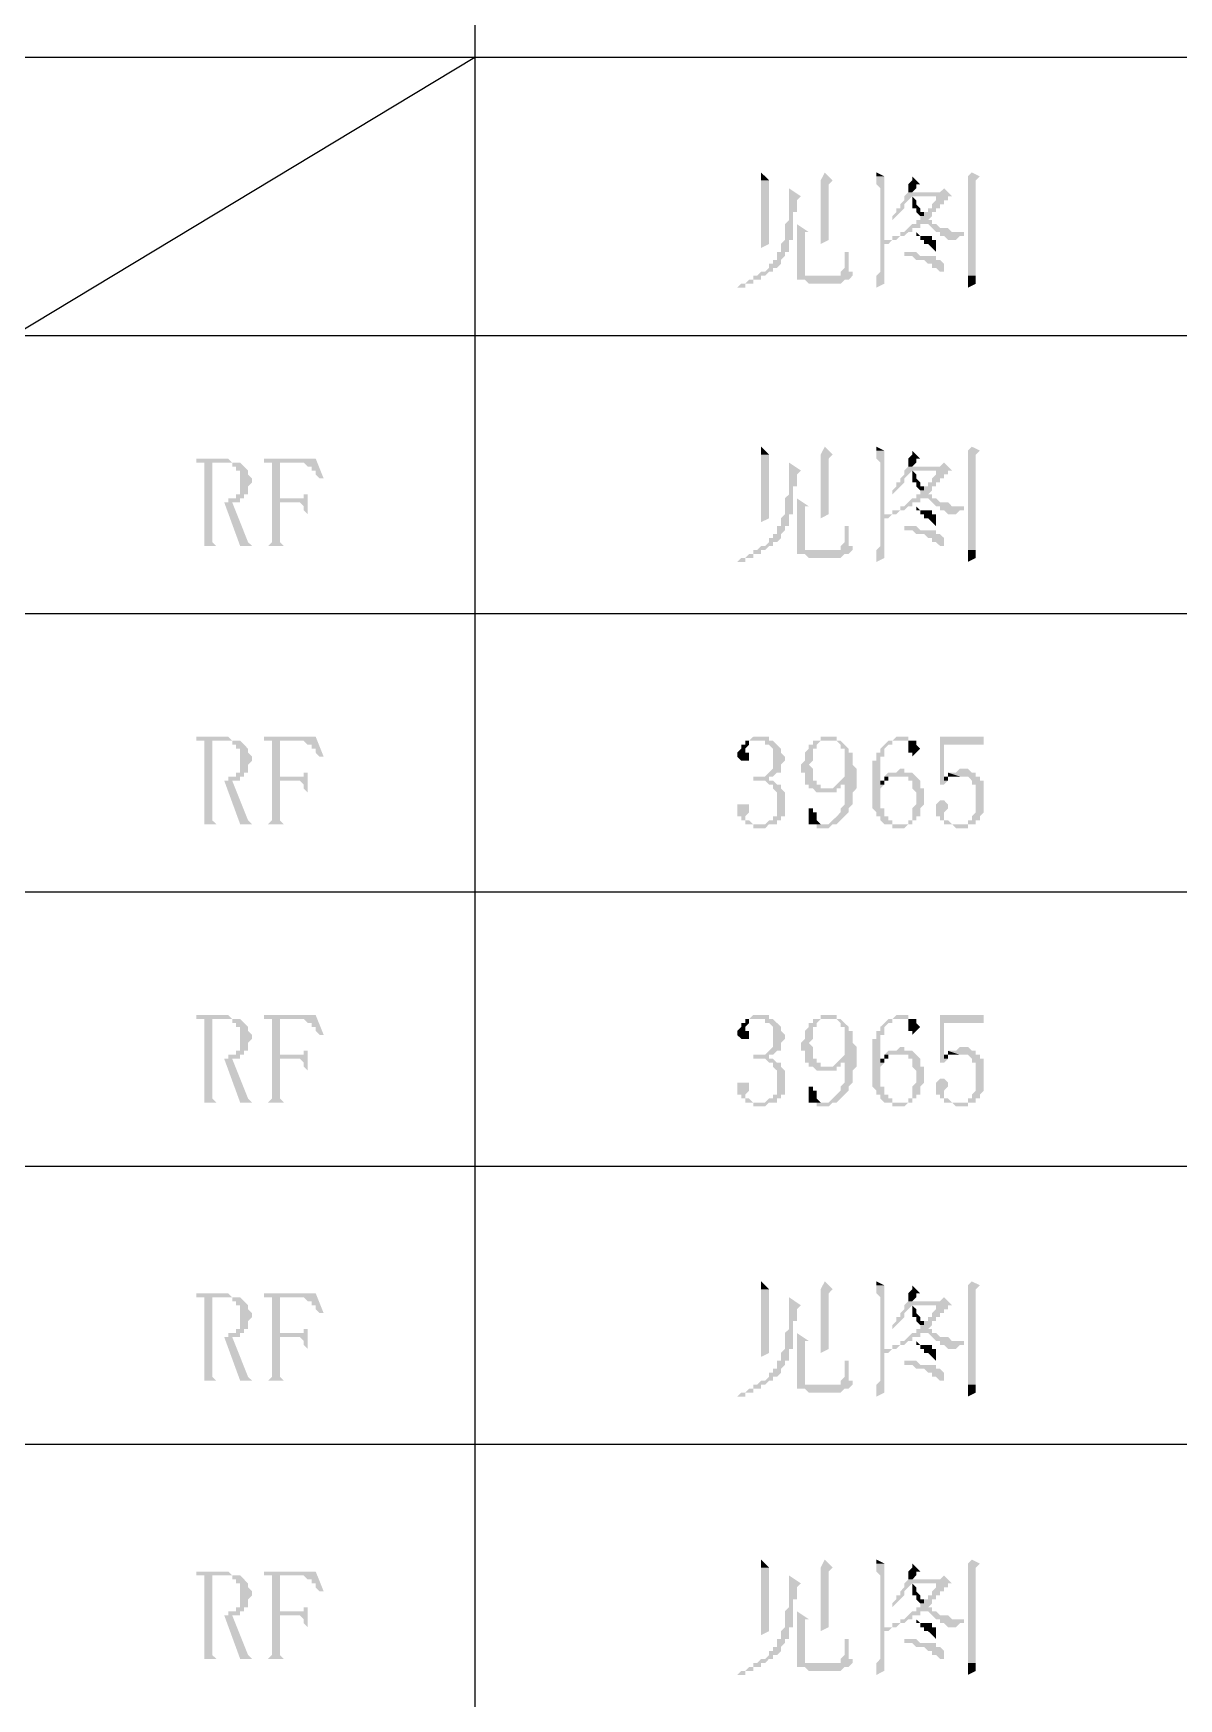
# Model space of a CAD drawing. Extents: x 51 to 246, y 3 to 417.
# Drawn here: x 209.08 to 221.28, y 271.23 to 288.97 of the extents above; entities that cross this region are included whole.
import ezdxf

# ---------------------------------------------------------------- set-up
doc = ezdxf.new("R2010")
doc.units = 0
doc.header["$MEASUREMENT"] = 0
doc.layers.add('_____1', color=160, linetype='Continuous')

msp = doc.modelspace()

# ---------------------------------------------------------------- hatches: boundary and pattern name
at = {"layer": '_____1'}
for points in [[(216.831, 287.485), (216.831, 287.401), (216.916, 287.401)], [(217.509, 287.485), (217.466, 287.401), (216.831, 287.401), (216.831, 286.681), (216.916, 286.723), (216.916, 287.401), (217.593, 287.401)], [(217.593, 287.401), (217.466, 287.401), (217.466, 286.723), (217.551, 286.766), (217.551, 287.358)], [(218.059, 287.485), (218.059, 287.443), (218.144, 287.443)], [(219.075, 287.485), (219.033, 287.443), (218.059, 287.443), (218.059, 287.358), (218.101, 287.316), (218.101, 286.427), (218.059, 286.385), (218.144, 286.385), (218.144, 286.723), (218.186, 286.723), (218.228, 286.766), (218.144, 286.766), (218.144, 287.443), (219.16, 287.443)], [(219.16, 287.443), (219.033, 287.443), (219.033, 286.385), (218.059, 286.385), (218.059, 286.258), (218.144, 286.3), (218.144, 286.385), (219.117, 286.385), (219.117, 287.401)], [(218.44, 287.443), (218.44, 287.401), (218.398, 287.358), (218.398, 287.274), (218.44, 287.274), (218.482, 287.316), (218.482, 287.358), (218.525, 287.358)], [(217.128, 287.316), (217.128, 286.977), (217.085, 286.935), (217.085, 286.766), (217.043, 286.723), (217.043, 286.639), (217.001, 286.639), (217.001, 286.554), (216.958, 286.554), (216.958, 286.512), (216.916, 286.512), (216.916, 286.469), (216.874, 286.427), (216.831, 286.427), (216.789, 286.385), (216.747, 286.385), (216.747, 286.342), (216.704, 286.342), (216.662, 286.3), (216.62, 286.3), (216.577, 286.258), (216.662, 286.258), (216.662, 286.3), (216.747, 286.3), (216.747, 286.342), (216.831, 286.342), (216.831, 286.385), (216.874, 286.385), (216.916, 286.427), (216.958, 286.427), (216.958, 286.469), (217.001, 286.469), (217.043, 286.512), (217.043, 286.554), (217.085, 286.596), (217.085, 286.639), (217.128, 286.639), (217.128, 286.766), (217.17, 286.766), (217.17, 287.062), (217.212, 287.062), (217.212, 287.189), (217.255, 287.231)], [(218.779, 287.316), (218.736, 287.274), (218.398, 287.274), (218.736, 287.231), (218.694, 287.231), (218.694, 287.189), (218.652, 287.147), (218.652, 287.104), (218.609, 287.104), (218.609, 287.062), (218.567, 287.062), (218.567, 287.02), (218.525, 287.02), (218.525, 286.977), (218.482, 286.977), (218.482, 286.935), (218.44, 286.935), (218.355, 286.85), (218.313, 286.85), (218.313, 286.808), (218.228, 286.808), (218.228, 286.766), (218.144, 286.766), (218.271, 286.766), (218.313, 286.808), (218.355, 286.808), (218.398, 286.85), (218.44, 286.85), (218.44, 286.893), (218.525, 286.893), (218.525, 286.935), (218.652, 286.935), (218.652, 286.977), (218.609, 286.977), (218.652, 287.02), (218.652, 287.062), (218.694, 287.062), (218.694, 287.104), (218.736, 287.104), (218.736, 287.147), (218.779, 287.147), (218.779, 287.189), (218.821, 287.189), (218.821, 287.231), (218.863, 287.231)], [(218.398, 287.274), (218.355, 287.231), (218.355, 287.189), (218.313, 287.147), (218.313, 287.104), (218.271, 287.104), (218.271, 287.062), (218.228, 287.02), (218.228, 286.977), (218.271, 287.02), (218.355, 287.104), (218.355, 287.147), (218.44, 287.231), (218.736, 287.231)], [(218.44, 287.231), (218.44, 287.104), (218.482, 287.104), (218.482, 287.062), (218.525, 287.02), (218.567, 287.02), (218.567, 287.062), (218.525, 287.062), (218.525, 287.104), (218.482, 287.147), (218.482, 287.189)], [(217.212, 286.935), (217.212, 286.385), (217.382, 286.385), (217.297, 286.385), (217.297, 286.85), (217.339, 286.85)], [(218.652, 286.935), (218.567, 286.935), (218.609, 286.935), (218.652, 286.893), (218.694, 286.85), (218.736, 286.85), (218.736, 286.808), (218.779, 286.808), (218.821, 286.766), (218.906, 286.766), (218.948, 286.808), (218.99, 286.808), (218.99, 286.85), (218.863, 286.85), (218.821, 286.893), (218.736, 286.893), (218.694, 286.935)], [(219.117, 286.385), (219.033, 286.385), (219.033, 286.258), (219.117, 286.3), (219.117, 286.342)], [(216.831, 284.564), (216.831, 284.48), (216.916, 284.48)], [(217.509, 284.564), (217.466, 284.48), (216.831, 284.48), (216.831, 283.76), (216.916, 283.802), (216.916, 284.48), (217.593, 284.48)], [(218.059, 284.564), (218.059, 284.522), (218.144, 284.522)], [(219.075, 284.564), (219.033, 284.522), (218.059, 284.522), (218.059, 284.437), (218.101, 284.395), (218.101, 283.506), (218.059, 283.464), (218.144, 283.464), (218.144, 283.802), (218.186, 283.802), (218.228, 283.845), (218.144, 283.845), (218.144, 284.522), (219.16, 284.522)], [(219.16, 284.522), (219.033, 284.522), (219.033, 283.464), (218.059, 283.464), (218.059, 283.337), (218.144, 283.379), (218.144, 283.464), (219.117, 283.464), (219.117, 284.48)], [(218.44, 284.522), (218.44, 284.48), (218.398, 284.437), (218.398, 284.353), (218.44, 284.353), (218.482, 284.395), (218.482, 284.437), (218.525, 284.437)], [(211.116, 284.437), (210.82, 284.437), (210.82, 284.395), (211.201, 284.395), (211.201, 284.353), (211.243, 284.353), (211.243, 284.31), (211.286, 284.31), (211.286, 284.056), (211.243, 284.056), (211.243, 284.014), (211.159, 284.014), (211.159, 283.972), (210.989, 283.972), (211.286, 283.972), (211.286, 284.014), (211.328, 284.014), (211.328, 284.056), (211.37, 284.056), (211.37, 284.141), (211.413, 284.183), (211.413, 284.226), (211.37, 284.268), (211.37, 284.31), (211.286, 284.395), (211.201, 284.395), (211.159, 284.437)], [(210.862, 284.395), (210.905, 284.395), (210.905, 283.506), (210.82, 283.506), (211.074, 283.506), (211.032, 283.506), (210.989, 283.548), (210.989, 283.972), (211.286, 283.972), (210.989, 283.972), (210.989, 284.395), (211.116, 284.395)], [(212.09, 284.437), (211.54, 284.437), (211.54, 284.395), (211.963, 284.395), (212.005, 284.353), (212.048, 284.353), (212.048, 284.31), (212.09, 284.31), (212.09, 284.268), (212.132, 284.226), (212.175, 284.226)], [(211.582, 284.395), (211.624, 284.395), (211.624, 283.548), (211.582, 283.506), (211.54, 283.506), (211.794, 283.506), (211.751, 283.506), (211.709, 283.548), (211.709, 283.972), (211.878, 283.972), (211.709, 284.014), (211.709, 284.395), (211.921, 284.395)], [(217.128, 284.395), (217.128, 284.056), (217.085, 284.014), (217.085, 283.845), (217.043, 283.802), (217.043, 283.718), (217.001, 283.718), (217.001, 283.633), (216.958, 283.633), (216.958, 283.591), (216.916, 283.591), (216.916, 283.548), (216.874, 283.506), (216.831, 283.506), (216.789, 283.464), (216.747, 283.464), (216.747, 283.421), (216.704, 283.421), (216.662, 283.379), (216.62, 283.379), (216.577, 283.337), (216.662, 283.337), (216.662, 283.379), (216.747, 283.379), (216.747, 283.421), (216.831, 283.421), (216.831, 283.464), (216.874, 283.464), (216.916, 283.506), (216.958, 283.506), (216.958, 283.548), (217.001, 283.548), (217.043, 283.591), (217.043, 283.633), (217.085, 283.675), (217.085, 283.718), (217.128, 283.718), (217.128, 283.845), (217.17, 283.845), (217.17, 284.141), (217.212, 284.141), (217.212, 284.268), (217.255, 284.31)], [(217.593, 284.48), (217.466, 284.48), (217.466, 283.802), (217.551, 283.845), (217.551, 284.437)], [(218.779, 284.395), (218.736, 284.353), (218.398, 284.353), (218.736, 284.31), (218.694, 284.31), (218.694, 284.268), (218.652, 284.226), (218.652, 284.183), (218.609, 284.183), (218.609, 284.141), (218.567, 284.141), (218.567, 284.099), (218.525, 284.099), (218.525, 284.056), (218.482, 284.056), (218.482, 284.014), (218.44, 284.014), (218.355, 283.929), (218.313, 283.929), (218.313, 283.887), (218.228, 283.887), (218.228, 283.845), (218.144, 283.845), (218.271, 283.845), (218.313, 283.887), (218.355, 283.887), (218.398, 283.929), (218.44, 283.929), (218.44, 283.972), (218.525, 283.972), (218.525, 284.014), (218.652, 284.014), (218.652, 284.056), (218.609, 284.056), (218.652, 284.099), (218.652, 284.141), (218.694, 284.141), (218.694, 284.183), (218.736, 284.183), (218.736, 284.226), (218.779, 284.226), (218.779, 284.268), (218.821, 284.268), (218.821, 284.31), (218.863, 284.31)], [(218.398, 284.353), (218.355, 284.31), (218.355, 284.268), (218.313, 284.226), (218.313, 284.183), (218.271, 284.183), (218.271, 284.141), (218.228, 284.099), (218.228, 284.056), (218.355, 284.183), (218.355, 284.226), (218.44, 284.31), (218.736, 284.31)], [(218.44, 284.31), (218.44, 284.183), (218.482, 284.183), (218.482, 284.141), (218.525, 284.099), (218.567, 284.099), (218.567, 284.141), (218.525, 284.141), (218.525, 284.183), (218.482, 284.226), (218.482, 284.268)], [(212.005, 284.141), (212.005, 284.056), (211.963, 284.056), (211.963, 284.014), (211.709, 284.014), (211.878, 283.972), (211.921, 283.972), (211.963, 283.929), (211.963, 283.887), (212.005, 283.845), (212.005, 283.802)], [(217.212, 284.014), (217.212, 283.464), (217.382, 283.464), (217.297, 283.464), (217.297, 283.929), (217.339, 283.929)], [(218.652, 284.014), (218.567, 284.014), (218.609, 284.014), (218.652, 283.972), (218.694, 283.929), (218.736, 283.929), (218.736, 283.887), (218.779, 283.887), (218.821, 283.845), (218.906, 283.845), (218.948, 283.887), (218.99, 283.887), (218.99, 283.929), (218.863, 283.929), (218.821, 283.972), (218.736, 283.972), (218.694, 284.014)], [(211.201, 283.972), (211.116, 283.972), (211.286, 283.506), (211.455, 283.506), (211.413, 283.506), (211.37, 283.548)], [(219.117, 283.464), (219.033, 283.464), (219.033, 283.337), (219.117, 283.379), (219.117, 283.421)], [(211.116, 281.474), (210.82, 281.474), (210.82, 281.432), (211.201, 281.432), (211.201, 281.389), (211.243, 281.389), (211.243, 281.347), (211.286, 281.347), (211.286, 281.093), (211.243, 281.093), (211.243, 281.051), (211.159, 281.051), (211.159, 281.008), (210.989, 281.008), (211.286, 281.008), (211.286, 281.051), (211.328, 281.051), (211.328, 281.093), (211.37, 281.093), (211.37, 281.178), (211.413, 281.22), (211.413, 281.262), (211.37, 281.305), (211.37, 281.347), (211.286, 281.432), (211.201, 281.432), (211.159, 281.474)], [(210.862, 281.432), (210.905, 281.432), (210.905, 280.543), (210.82, 280.543), (211.074, 280.543), (211.032, 280.543), (210.989, 280.585), (210.989, 281.008), (211.286, 281.008), (210.989, 281.008), (210.989, 281.432), (211.116, 281.432)], [(212.09, 281.474), (211.54, 281.474), (211.54, 281.432), (211.963, 281.432), (212.005, 281.389), (212.048, 281.389), (212.048, 281.347), (212.09, 281.347), (212.09, 281.305), (212.132, 281.262), (212.175, 281.262)], [(211.582, 281.432), (211.624, 281.432), (211.624, 280.585), (211.582, 280.543), (211.54, 280.543), (211.794, 280.543), (211.751, 280.543), (211.709, 280.585), (211.709, 281.008), (211.878, 281.008), (211.709, 281.051), (211.709, 281.432), (211.921, 281.432)], [(216.704, 281.432), (216.662, 281.432), (216.662, 281.389), (216.62, 281.389), (216.62, 281.347), (216.577, 281.305), (216.577, 281.262), (216.62, 281.22), (216.704, 281.22), (216.704, 281.305), (216.662, 281.305), (216.662, 281.347), (216.704, 281.389), (216.704, 281.432), (216.789, 281.432)], [(216.831, 281.474), (216.747, 281.474), (216.704, 281.432), (216.874, 281.432), (216.874, 281.389), (216.916, 281.389), (216.958, 281.347), (216.958, 281.135), (216.874, 281.051), (216.747, 281.051), (216.747, 281.008), (216.874, 281.008), (216.916, 280.966), (216.958, 280.966), (216.958, 280.924), (217.001, 280.881), (217.001, 280.627), (216.958, 280.627), (216.958, 280.585), (216.916, 280.585), (216.874, 280.543), (216.789, 280.543), (217.001, 280.543), (217.001, 280.585), (217.043, 280.585), (217.043, 280.627), (217.085, 280.627), (217.085, 280.881), (217.043, 280.924), (217.043, 280.966), (217.001, 280.966), (216.958, 281.008), (216.916, 281.008), (216.916, 281.051), (216.958, 281.051), (217.001, 281.093), (217.043, 281.093), (217.043, 281.178), (217.085, 281.22), (217.085, 281.262), (217.043, 281.305), (217.043, 281.347), (216.958, 281.432), (216.916, 281.432), (216.916, 281.474), (216.874, 281.474)], [(217.551, 281.474), (217.466, 281.474), (217.466, 281.432), (217.382, 281.432), (217.382, 281.389), (217.339, 281.389), (217.339, 281.347), (217.297, 281.305), (217.297, 281.22), (217.255, 281.178), (217.255, 281.093), (217.297, 281.093), (217.297, 280.966), (217.339, 280.966), (217.339, 280.924), (217.509, 280.924), (217.466, 280.924), (217.466, 280.966), (217.424, 280.966), (217.424, 281.008), (217.382, 281.008), (217.382, 281.135), (217.339, 281.178), (217.382, 281.22), (217.382, 281.347), (217.424, 281.347), (217.424, 281.389), (217.466, 281.432), (217.678, 281.432), (217.636, 281.432), (217.636, 281.474), (217.593, 281.474)], [(218.44, 281.432), (218.313, 281.432), (218.398, 281.432), (218.398, 281.305), (218.44, 281.305), (218.44, 281.262), (218.525, 281.347), (218.482, 281.389), (218.482, 281.432)], [(219.202, 281.474), (218.736, 281.474), (218.736, 280.966), (218.779, 280.966), (218.821, 281.008), (218.779, 281.008), (218.779, 281.389), (219.202, 281.389)], [(212.005, 281.178), (212.005, 281.093), (211.963, 281.093), (211.963, 281.051), (211.709, 281.051), (211.878, 281.008), (211.921, 281.008), (211.963, 280.966), (211.963, 280.924), (212.005, 280.881), (212.005, 280.839)], [(211.201, 281.008), (211.116, 281.008), (211.286, 280.543), (211.455, 280.543), (211.413, 280.543), (211.37, 280.585)], [(217.678, 281.008), (217.593, 280.924), (217.382, 280.924), (217.424, 280.881), (217.636, 280.881), (217.636, 280.924), (217.678, 280.924), (217.678, 280.966), (217.72, 280.966), (217.72, 281.008)], [(218.144, 281.051), (218.144, 281.008), (218.101, 281.008), (218.101, 280.966), (218.144, 280.966), (218.144, 281.008), (218.186, 281.008), (218.186, 281.051), (218.313, 281.051)], [(218.313, 281.135), (218.271, 281.093), (218.186, 281.093), (218.144, 281.051), (218.398, 281.051), (218.398, 281.008), (218.44, 281.008), (218.44, 280.924), (218.482, 280.881), (218.482, 280.754), (218.44, 280.712), (218.44, 280.585), (218.398, 280.585), (218.398, 280.543), (218.144, 280.543), (218.228, 280.543), (218.228, 280.5), (218.355, 280.5), (218.398, 280.543), (218.44, 280.543), (218.44, 280.585), (218.482, 280.585), (218.482, 280.627), (218.525, 280.627), (218.525, 280.712), (218.567, 280.754), (218.567, 280.924), (218.525, 280.924), (218.525, 281.008), (218.482, 281.051), (218.44, 281.093), (218.355, 281.093), (218.355, 281.135)], [(218.821, 281.093), (218.821, 281.051), (218.779, 281.051), (218.779, 281.008), (218.821, 281.008), (218.821, 281.051), (218.948, 281.051)], [(218.99, 281.135), (218.948, 281.135), (218.906, 281.093), (218.821, 281.093), (218.948, 281.051), (219.033, 281.051), (219.075, 281.008), (219.075, 280.966), (219.117, 280.966), (219.117, 280.67), (219.075, 280.627), (219.075, 280.585), (219.033, 280.585), (219.033, 280.543), (218.821, 280.543), (218.863, 280.543), (218.906, 280.5), (219.033, 280.5), (219.033, 280.543), (219.117, 280.543), (219.117, 280.585), (219.16, 280.585), (219.16, 280.627), (219.202, 280.67), (219.202, 281.008), (219.16, 281.008), (219.16, 281.051), (219.117, 281.051), (219.117, 281.093), (219.075, 281.093), (219.033, 281.135)], [(218.736, 280.797), (218.694, 280.754), (218.694, 280.627), (218.736, 280.627), (218.736, 280.585), (218.779, 280.585), (218.779, 280.543), (218.948, 280.543), (218.863, 280.543), (218.821, 280.585), (218.779, 280.585), (218.779, 280.67), (218.821, 280.712), (218.821, 280.754), (218.779, 280.797)], [(216.62, 280.754), (216.577, 280.754), (216.577, 280.627), (216.62, 280.627), (216.62, 280.585), (216.662, 280.585), (216.662, 280.543), (216.747, 280.543), (216.747, 280.5), (216.874, 280.5), (216.916, 280.543), (216.958, 280.543), (216.747, 280.543), (216.704, 280.585), (216.662, 280.585), (216.662, 280.627), (216.704, 280.67), (216.704, 280.754), (216.662, 280.754)], [(217.382, 280.712), (217.339, 280.712), (217.339, 280.543), (217.509, 280.543), (217.466, 280.543), (217.424, 280.585), (217.424, 280.67), (217.382, 280.67)], [(211.116, 278.511), (210.82, 278.511), (210.82, 278.468), (211.201, 278.468), (211.201, 278.426), (211.243, 278.426), (211.243, 278.384), (211.286, 278.384), (211.286, 278.13), (211.243, 278.13), (211.243, 278.087), (211.159, 278.087), (211.159, 278.045), (210.989, 278.045), (211.286, 278.045), (211.286, 278.087), (211.328, 278.087), (211.328, 278.13), (211.37, 278.13), (211.37, 278.214), (211.413, 278.257), (211.413, 278.299), (211.37, 278.341), (211.37, 278.384), (211.286, 278.468), (211.201, 278.468), (211.159, 278.511)], [(212.09, 278.511), (211.54, 278.511), (211.54, 278.468), (211.963, 278.468), (212.005, 278.426), (212.048, 278.426), (212.048, 278.384), (212.09, 278.384), (212.09, 278.341), (212.132, 278.299), (212.175, 278.299)], [(216.831, 278.511), (216.747, 278.511), (216.704, 278.468), (216.874, 278.468), (216.874, 278.426), (216.916, 278.426), (216.958, 278.384), (216.958, 278.172), (216.916, 278.13), (216.874, 278.087), (216.747, 278.087), (216.747, 278.045), (216.874, 278.045), (216.916, 278.003), (216.958, 278.003), (216.958, 277.96), (217.001, 277.918), (217.001, 277.664), (216.958, 277.664), (216.958, 277.622), (216.916, 277.622), (216.874, 277.579), (216.789, 277.579), (217.001, 277.579), (217.001, 277.622), (217.043, 277.622), (217.043, 277.664), (217.085, 277.664), (217.085, 277.918), (217.043, 277.96), (217.043, 278.003), (217.001, 278.003), (216.958, 278.045), (216.916, 278.045), (216.916, 278.087), (216.958, 278.087), (217.001, 278.13), (217.043, 278.13), (217.043, 278.214), (217.085, 278.257), (217.085, 278.299), (217.043, 278.341), (217.043, 278.384), (216.958, 278.468), (216.916, 278.468), (216.916, 278.511), (216.874, 278.511)], [(217.551, 278.511), (217.466, 278.511), (217.466, 278.468), (217.382, 278.468), (217.382, 278.426), (217.339, 278.426), (217.339, 278.384), (217.297, 278.341), (217.297, 278.257), (217.255, 278.214), (217.255, 278.13), (217.297, 278.13), (217.297, 278.003), (217.339, 278.003), (217.339, 277.96), (217.509, 277.96), (217.466, 277.96), (217.466, 278.003), (217.424, 278.003), (217.424, 278.045), (217.382, 278.045), (217.382, 278.172), (217.339, 278.214), (217.382, 278.257), (217.382, 278.384), (217.424, 278.384), (217.424, 278.426), (217.466, 278.468), (217.678, 278.468), (217.636, 278.468), (217.636, 278.511), (217.593, 278.511)], [(219.202, 278.511), (218.736, 278.511), (218.736, 278.003), (218.779, 278.003), (218.821, 278.045), (218.779, 278.045), (218.779, 278.426), (219.202, 278.426)], [(210.862, 278.468), (210.905, 278.468), (210.905, 277.579), (210.82, 277.579), (211.074, 277.579), (211.032, 277.579), (210.989, 277.622), (210.989, 278.045), (211.286, 278.045), (210.989, 278.045), (210.989, 278.468), (211.116, 278.468)], [(211.582, 278.468), (211.624, 278.468), (211.624, 277.622), (211.582, 277.579), (211.54, 277.579), (211.794, 277.579), (211.751, 277.579), (211.709, 277.622), (211.709, 278.045), (211.878, 278.045), (211.709, 278.087), (211.709, 278.468), (211.921, 278.468)], [(216.704, 278.468), (216.662, 278.468), (216.662, 278.426), (216.62, 278.426), (216.62, 278.384), (216.577, 278.341), (216.577, 278.299), (216.62, 278.257), (216.704, 278.257), (216.704, 278.341), (216.662, 278.341), (216.662, 278.384), (216.704, 278.426), (216.704, 278.468), (216.789, 278.468)], [(218.44, 278.468), (218.313, 278.468), (218.398, 278.468), (218.398, 278.341), (218.44, 278.341), (218.44, 278.299), (218.525, 278.384), (218.482, 278.426), (218.482, 278.468)], [(212.005, 278.214), (212.005, 278.13), (211.963, 278.13), (211.963, 278.087), (211.709, 278.087), (211.878, 278.045), (211.921, 278.045), (211.963, 278.003), (211.963, 277.96), (212.005, 277.918), (212.005, 277.876)], [(218.313, 278.172), (218.271, 278.13), (218.186, 278.13), (218.144, 278.087), (218.398, 278.087), (218.398, 278.045), (218.44, 278.045), (218.44, 277.96), (218.482, 277.918), (218.482, 277.791), (218.44, 277.749), (218.44, 277.622), (218.398, 277.622), (218.398, 277.579), (218.144, 277.579), (218.228, 277.579), (218.228, 277.537), (218.355, 277.537), (218.398, 277.579), (218.44, 277.579), (218.44, 277.622), (218.482, 277.622), (218.482, 277.664), (218.525, 277.664), (218.525, 277.749), (218.567, 277.791), (218.567, 277.96), (218.525, 277.96), (218.525, 278.045), (218.44, 278.13), (218.355, 278.13), (218.355, 278.172)], [(218.821, 278.13), (218.821, 278.087), (218.779, 278.087), (218.779, 278.045), (218.821, 278.045), (218.821, 278.087), (218.948, 278.087)], [(218.99, 278.172), (218.948, 278.172), (218.906, 278.13), (218.821, 278.13), (218.948, 278.087), (219.033, 278.087), (219.075, 278.045), (219.075, 278.003), (219.117, 278.003), (219.117, 277.706), (219.075, 277.664), (219.075, 277.622), (219.033, 277.622), (219.033, 277.579), (218.821, 277.579), (218.863, 277.579), (218.906, 277.537), (219.033, 277.537), (219.033, 277.579), (219.117, 277.579), (219.117, 277.622), (219.16, 277.622), (219.16, 277.664), (219.202, 277.706), (219.202, 278.045), (219.16, 278.045), (219.16, 278.087), (219.117, 278.087), (219.117, 278.13), (219.075, 278.13), (219.033, 278.172)], [(211.201, 278.045), (211.116, 278.045), (211.286, 277.579), (211.455, 277.579), (211.413, 277.579), (211.37, 277.622)], [(217.678, 278.045), (217.593, 277.96), (217.382, 277.96), (217.424, 277.918), (217.636, 277.918), (217.636, 277.96), (217.678, 277.96), (217.678, 278.003), (217.72, 278.003), (217.72, 278.045)], [(218.144, 278.087), (218.144, 278.045), (218.101, 278.045), (218.101, 278.003), (218.144, 278.003), (218.144, 278.045), (218.186, 278.045), (218.186, 278.087), (218.313, 278.087)], [(216.62, 277.791), (216.577, 277.791), (216.577, 277.664), (216.62, 277.664), (216.62, 277.622), (216.662, 277.622), (216.662, 277.579), (216.747, 277.579), (216.747, 277.537), (216.874, 277.537), (216.916, 277.579), (216.958, 277.579), (216.747, 277.579), (216.704, 277.622), (216.662, 277.622), (216.662, 277.664), (216.704, 277.706), (216.704, 277.791), (216.662, 277.791)], [(218.736, 277.833), (218.694, 277.791), (218.694, 277.664), (218.736, 277.664), (218.736, 277.622), (218.779, 277.622), (218.779, 277.579), (218.948, 277.579), (218.863, 277.579), (218.821, 277.622), (218.779, 277.622), (218.779, 277.706), (218.821, 277.749), (218.821, 277.791), (218.779, 277.833)], [(217.382, 277.749), (217.339, 277.749), (217.339, 277.579), (217.509, 277.579), (217.466, 277.579), (217.424, 277.622), (217.424, 277.706), (217.382, 277.706)], [(216.831, 275.674), (216.831, 275.59), (216.916, 275.59)], [(217.509, 275.674), (217.466, 275.59), (216.831, 275.59), (216.831, 274.87), (216.916, 274.912), (216.916, 275.59), (217.593, 275.59)], [(218.059, 275.674), (218.059, 275.632), (218.144, 275.632)], [(219.075, 275.674), (219.033, 275.632), (218.059, 275.632), (218.059, 275.547), (218.101, 275.505), (218.101, 274.616), (218.059, 274.574), (218.144, 274.574), (218.144, 274.912), (218.186, 274.912), (218.228, 274.955), (218.144, 274.955), (218.144, 275.632), (219.16, 275.632)], [(211.116, 275.547), (210.82, 275.547), (210.82, 275.505), (211.201, 275.505), (211.201, 275.463), (211.243, 275.463), (211.243, 275.42), (211.286, 275.42), (211.286, 275.166), (211.243, 275.166), (211.243, 275.124), (211.159, 275.124), (211.159, 275.082), (210.989, 275.082), (211.286, 275.082), (211.286, 275.124), (211.328, 275.124), (211.328, 275.166), (211.37, 275.166), (211.37, 275.251), (211.413, 275.293), (211.413, 275.336), (211.37, 275.378), (211.37, 275.42), (211.286, 275.505), (211.201, 275.505), (211.159, 275.547)], [(210.862, 275.505), (210.905, 275.505), (210.905, 274.616), (210.82, 274.616), (211.074, 274.616), (211.032, 274.616), (210.989, 274.658), (210.989, 275.082), (211.286, 275.082), (210.989, 275.082), (210.989, 275.505), (211.116, 275.505)], [(212.09, 275.547), (211.54, 275.547), (211.54, 275.505), (211.963, 275.505), (212.005, 275.463), (212.048, 275.463), (212.048, 275.42), (212.09, 275.42), (212.09, 275.378), (212.132, 275.336), (212.175, 275.336)], [(211.582, 275.505), (211.624, 275.505), (211.624, 274.658), (211.582, 274.616), (211.54, 274.616), (211.794, 274.616), (211.751, 274.616), (211.709, 274.658), (211.709, 275.082), (211.878, 275.082), (211.709, 275.124), (211.709, 275.505), (211.921, 275.505)], [(217.128, 275.505), (217.128, 275.166), (217.085, 275.124), (217.085, 274.955), (217.043, 274.912), (217.043, 274.828), (217.001, 274.828), (217.001, 274.743), (216.958, 274.743), (216.958, 274.701), (216.916, 274.701), (216.916, 274.658), (216.874, 274.616), (216.831, 274.616), (216.789, 274.574), (216.747, 274.574), (216.747, 274.531), (216.704, 274.531), (216.662, 274.489), (216.62, 274.489), (216.577, 274.447), (216.662, 274.447), (216.662, 274.489), (216.747, 274.489), (216.747, 274.531), (216.831, 274.531), (216.831, 274.574), (216.874, 274.574), (216.916, 274.616), (216.958, 274.616), (216.958, 274.658), (217.001, 274.658), (217.043, 274.701), (217.043, 274.743), (217.085, 274.785), (217.085, 274.828), (217.128, 274.828), (217.128, 274.955), (217.17, 274.955), (217.17, 275.251), (217.212, 275.251), (217.212, 275.378), (217.255, 275.42)], [(217.593, 275.59), (217.466, 275.59), (217.466, 274.912), (217.551, 274.955), (217.551, 275.547)], [(219.16, 275.632), (219.033, 275.632), (219.033, 274.574), (218.059, 274.574), (218.059, 274.447), (218.144, 274.489), (218.144, 274.574), (219.117, 274.574), (219.117, 275.59)], [(218.779, 275.505), (218.736, 275.463), (218.398, 275.463), (218.736, 275.42), (218.694, 275.42), (218.694, 275.378), (218.652, 275.336), (218.652, 275.293), (218.609, 275.293), (218.609, 275.251), (218.567, 275.251), (218.567, 275.209), (218.525, 275.209), (218.525, 275.166), (218.482, 275.166), (218.482, 275.124), (218.44, 275.124), (218.355, 275.039), (218.313, 275.039), (218.313, 274.997), (218.228, 274.997), (218.228, 274.955), (218.144, 274.955), (218.271, 274.955), (218.313, 274.997), (218.355, 274.997), (218.398, 275.039), (218.44, 275.039), (218.44, 275.082), (218.525, 275.082), (218.525, 275.124), (218.652, 275.124), (218.652, 275.166), (218.609, 275.166), (218.652, 275.209), (218.652, 275.251), (218.694, 275.251), (218.694, 275.293), (218.736, 275.293), (218.736, 275.336), (218.779, 275.336), (218.779, 275.378), (218.821, 275.378), (218.821, 275.42), (218.863, 275.42)], [(218.44, 275.632), (218.44, 275.59), (218.398, 275.547), (218.398, 275.463), (218.44, 275.463), (218.482, 275.505), (218.482, 275.547), (218.525, 275.547)], [(218.398, 275.463), (218.355, 275.42), (218.355, 275.378), (218.313, 275.336), (218.313, 275.293), (218.271, 275.293), (218.271, 275.251), (218.228, 275.209), (218.228, 275.166), (218.355, 275.293), (218.355, 275.336), (218.398, 275.378), (218.44, 275.42), (218.736, 275.42)], [(218.44, 275.42), (218.44, 275.293), (218.482, 275.293), (218.482, 275.251), (218.525, 275.209), (218.567, 275.209), (218.567, 275.251), (218.525, 275.251), (218.525, 275.293), (218.482, 275.336), (218.482, 275.378)], [(212.005, 275.251), (212.005, 275.166), (211.963, 275.166), (211.963, 275.124), (211.709, 275.124), (211.878, 275.082), (211.921, 275.082), (211.963, 275.039), (211.963, 274.997), (212.005, 274.955), (212.005, 274.912)], [(217.212, 275.124), (217.212, 274.574), (217.382, 274.574), (217.297, 274.574), (217.297, 275.039), (217.339, 275.039)], [(218.652, 275.124), (218.567, 275.124), (218.609, 275.124), (218.652, 275.082), (218.694, 275.039), (218.736, 275.039), (218.736, 274.997), (218.779, 274.997), (218.821, 274.955), (218.906, 274.955), (218.948, 274.997), (218.99, 274.997), (218.99, 275.039), (218.863, 275.039), (218.821, 275.082), (218.736, 275.082), (218.694, 275.124)], [(211.201, 275.082), (211.116, 275.082), (211.286, 274.616), (211.455, 274.616), (211.413, 274.616), (211.37, 274.658)], [(219.117, 274.574), (219.033, 274.574), (219.033, 274.447), (219.117, 274.489), (219.117, 274.531)], [(216.831, 272.711), (216.831, 272.626), (216.916, 272.626)], [(217.509, 272.711), (217.466, 272.626), (216.831, 272.626), (216.831, 271.907), (216.916, 271.949), (216.916, 272.626), (217.593, 272.626)], [(218.059, 272.711), (218.059, 272.669), (218.144, 272.669)], [(219.075, 272.711), (219.033, 272.669), (218.059, 272.669), (218.059, 272.584), (218.101, 272.542), (218.101, 271.653), (218.059, 271.61), (218.144, 271.61), (218.144, 271.949), (218.186, 271.949), (218.228, 271.991), (218.144, 271.991), (218.144, 272.669), (219.16, 272.669)], [(219.16, 272.669), (219.033, 272.669), (219.033, 271.61), (218.059, 271.61), (218.059, 271.483), (218.144, 271.526), (218.144, 271.61), (219.117, 271.61), (219.117, 272.626)], [(218.44, 272.669), (218.44, 272.626), (218.398, 272.584), (218.398, 272.499), (218.44, 272.499), (218.482, 272.542), (218.482, 272.584), (218.525, 272.584)], [(211.116, 272.584), (210.82, 272.584), (210.82, 272.542), (211.201, 272.542), (211.201, 272.499), (211.243, 272.499), (211.243, 272.457), (211.286, 272.457), (211.286, 272.203), (211.243, 272.203), (211.243, 272.161), (211.159, 272.161), (211.159, 272.118), (210.989, 272.118), (211.286, 272.118), (211.286, 272.161), (211.328, 272.161), (211.328, 272.203), (211.37, 272.203), (211.37, 272.288), (211.413, 272.33), (211.413, 272.372), (211.37, 272.415), (211.37, 272.457), (211.286, 272.542), (211.201, 272.542), (211.159, 272.584)], [(210.862, 272.542), (210.905, 272.542), (210.905, 271.653), (210.82, 271.653), (211.074, 271.653), (211.032, 271.653), (210.989, 271.695), (210.989, 272.118), (211.286, 272.118), (210.989, 272.118), (210.989, 272.542), (211.116, 272.542)], [(212.09, 272.584), (211.54, 272.584), (211.54, 272.542), (211.963, 272.542), (212.005, 272.499), (212.048, 272.499), (212.048, 272.457), (212.09, 272.457), (212.09, 272.415), (212.132, 272.372), (212.175, 272.372)], [(211.582, 272.542), (211.624, 272.542), (211.624, 271.695), (211.582, 271.653), (211.54, 271.653), (211.794, 271.653), (211.751, 271.653), (211.709, 271.695), (211.709, 272.118), (211.878, 272.118), (211.709, 272.161), (211.709, 272.542), (211.921, 272.542)], [(217.128, 272.542), (217.128, 272.203), (217.085, 272.161), (217.085, 271.991), (217.043, 271.949), (217.043, 271.864), (217.001, 271.864), (217.001, 271.78), (216.958, 271.78), (216.958, 271.737), (216.916, 271.737), (216.916, 271.695), (216.874, 271.653), (216.831, 271.653), (216.789, 271.61), (216.747, 271.61), (216.747, 271.568), (216.704, 271.568), (216.662, 271.526), (216.62, 271.526), (216.577, 271.483), (216.662, 271.483), (216.662, 271.526), (216.747, 271.526), (216.747, 271.568), (216.831, 271.568), (216.831, 271.61), (216.874, 271.61), (216.916, 271.653), (216.958, 271.653), (216.958, 271.695), (217.001, 271.695), (217.043, 271.737), (217.043, 271.78), (217.085, 271.822), (217.085, 271.864), (217.128, 271.864), (217.128, 271.991), (217.17, 271.991), (217.17, 272.288), (217.212, 272.288), (217.212, 272.415), (217.255, 272.457)], [(217.593, 272.626), (217.466, 272.626), (217.466, 271.949), (217.551, 271.991), (217.551, 272.584)], [(218.779, 272.542), (218.736, 272.499), (218.398, 272.499), (218.736, 272.457), (218.694, 272.457), (218.694, 272.415), (218.652, 272.372), (218.652, 272.33), (218.609, 272.33), (218.609, 272.288), (218.567, 272.288), (218.567, 272.245), (218.525, 272.245), (218.525, 272.203), (218.482, 272.203), (218.482, 272.161), (218.44, 272.161), (218.355, 272.076), (218.313, 272.076), (218.313, 272.034), (218.228, 272.034), (218.228, 271.991), (218.144, 271.991), (218.271, 271.991), (218.313, 272.034), (218.355, 272.034), (218.398, 272.076), (218.44, 272.076), (218.44, 272.118), (218.525, 272.118), (218.525, 272.161), (218.652, 272.161), (218.652, 272.203), (218.609, 272.203), (218.652, 272.245), (218.652, 272.288), (218.694, 272.288), (218.694, 272.33), (218.736, 272.33), (218.736, 272.372), (218.779, 272.372), (218.779, 272.415), (218.821, 272.415), (218.821, 272.457), (218.863, 272.457)], [(218.398, 272.499), (218.355, 272.457), (218.355, 272.415), (218.313, 272.372), (218.313, 272.33), (218.271, 272.33), (218.271, 272.288), (218.228, 272.245), (218.228, 272.203), (218.355, 272.33), (218.355, 272.372), (218.44, 272.457), (218.736, 272.457)], [(218.44, 272.457), (218.44, 272.33), (218.482, 272.33), (218.482, 272.288), (218.525, 272.245), (218.567, 272.245), (218.567, 272.288), (218.525, 272.288), (218.525, 272.33), (218.482, 272.372), (218.482, 272.415)], [(212.005, 272.288), (212.005, 272.203), (211.963, 272.203), (211.963, 272.161), (211.709, 272.161), (211.878, 272.118), (211.921, 272.118), (211.963, 272.076), (211.963, 272.034), (212.005, 271.991), (212.005, 271.949)], [(211.201, 272.118), (211.116, 272.118), (211.286, 271.653), (211.455, 271.653), (211.413, 271.653), (211.37, 271.695)], [(217.212, 272.161), (217.212, 271.61), (217.382, 271.61), (217.297, 271.61), (217.297, 272.076), (217.339, 272.076)], [(218.652, 272.161), (218.567, 272.161), (218.609, 272.161), (218.652, 272.118), (218.694, 272.076), (218.736, 272.076), (218.736, 272.034), (218.779, 272.034), (218.821, 271.991), (218.906, 271.991), (218.948, 272.034), (218.99, 272.034), (218.99, 272.076), (218.863, 272.076), (218.821, 272.118), (218.736, 272.118), (218.694, 272.161)], [(219.117, 271.61), (219.033, 271.61), (219.033, 271.483), (219.117, 271.526), (219.117, 271.568)]]:
    msp.add_hatch(color=7, dxfattribs=at).paths.add_polyline_path(points, is_closed=False)
for points in [[(218.482, 286.85), (218.482, 286.808), (218.525, 286.808), (218.525, 286.766), (218.567, 286.766), (218.567, 286.723), (218.609, 286.723), (218.652, 286.681), (218.694, 286.639), (218.694, 286.766), (218.652, 286.766), (218.652, 286.808), (218.525, 286.808)], [(217.763, 286.639), (217.72, 286.639), (217.72, 286.469), (217.678, 286.427), (217.678, 286.385), (217.212, 286.385), (217.212, 286.342), (217.297, 286.342), (217.339, 286.3), (217.678, 286.3), (217.72, 286.342), (217.763, 286.342), (217.805, 286.385), (217.805, 286.427), (217.763, 286.427)], [(218.355, 286.639), (218.355, 286.596), (218.44, 286.596), (218.482, 286.554), (218.567, 286.554), (218.609, 286.512), (218.652, 286.512), (218.652, 286.469), (218.694, 286.469), (218.736, 286.427), (218.779, 286.427), (218.779, 286.512), (218.736, 286.554), (218.694, 286.554), (218.694, 286.596), (218.525, 286.596), (218.482, 286.639)], [(218.482, 283.929), (218.482, 283.887), (218.525, 283.887), (218.525, 283.845), (218.567, 283.845), (218.567, 283.802), (218.609, 283.802), (218.652, 283.76), (218.694, 283.718), (218.694, 283.845), (218.652, 283.845), (218.652, 283.887), (218.525, 283.887)], [(217.763, 283.718), (217.72, 283.718), (217.72, 283.548), (217.678, 283.506), (217.678, 283.464), (217.212, 283.464), (217.212, 283.421), (217.297, 283.421), (217.339, 283.379), (217.678, 283.379), (217.72, 283.421), (217.763, 283.421), (217.805, 283.464), (217.805, 283.506), (217.763, 283.506)], [(218.355, 283.718), (218.355, 283.675), (218.44, 283.675), (218.482, 283.633), (218.567, 283.633), (218.609, 283.591), (218.652, 283.591), (218.652, 283.548), (218.694, 283.548), (218.736, 283.506), (218.779, 283.506), (218.779, 283.591), (218.736, 283.633), (218.694, 283.633), (218.694, 283.675), (218.525, 283.675), (218.482, 283.718)], [(217.678, 281.432), (217.551, 281.432), (217.636, 281.432), (217.678, 281.389), (217.678, 281.347), (217.72, 281.347), (217.72, 281.051), (217.678, 281.008), (217.72, 281.008), (217.72, 280.754), (217.678, 280.712), (217.678, 280.67), (217.636, 280.627), (217.593, 280.585), (217.551, 280.543), (217.382, 280.543), (217.424, 280.543), (217.424, 280.5), (217.551, 280.5), (217.593, 280.543), (217.636, 280.543), (217.72, 280.627), (217.763, 280.67), (217.763, 280.712), (217.805, 280.754), (217.805, 280.881), (217.847, 280.924), (217.847, 281.135), (217.805, 281.178), (217.805, 281.305), (217.763, 281.305), (217.763, 281.347)], [(218.355, 281.474), (218.271, 281.474), (218.228, 281.432), (218.186, 281.432), (218.101, 281.347), (218.101, 281.305), (218.059, 281.305), (218.059, 281.22), (218.017, 281.22), (218.017, 280.712), (218.059, 280.67), (218.059, 280.627), (218.101, 280.627), (218.101, 280.585), (218.144, 280.543), (218.313, 280.543), (218.228, 280.543), (218.228, 280.585), (218.186, 280.585), (218.186, 280.627), (218.144, 280.627), (218.144, 280.712), (218.101, 280.712), (218.101, 280.924), (218.144, 280.966), (218.101, 280.966), (218.101, 281.262), (218.144, 281.262), (218.144, 281.347), (218.186, 281.389), (218.228, 281.389), (218.228, 281.432), (218.44, 281.432), (218.398, 281.432), (218.398, 281.474)], [(218.355, 278.511), (218.271, 278.511), (218.228, 278.468), (218.186, 278.468), (218.101, 278.384), (218.101, 278.341), (218.059, 278.341), (218.059, 278.257), (218.017, 278.257), (218.017, 277.749), (218.059, 277.706), (218.059, 277.664), (218.101, 277.664), (218.101, 277.622), (218.144, 277.579), (218.313, 277.579), (218.228, 277.579), (218.228, 277.622), (218.186, 277.622), (218.186, 277.664), (218.144, 277.664), (218.144, 277.749), (218.101, 277.749), (218.101, 277.96), (218.144, 278.003), (218.101, 278.003), (218.101, 278.299), (218.144, 278.299), (218.144, 278.384), (218.186, 278.426), (218.228, 278.426), (218.228, 278.468), (218.44, 278.468), (218.398, 278.468), (218.398, 278.511)], [(217.678, 278.468), (217.551, 278.468), (217.636, 278.468), (217.678, 278.426), (217.678, 278.384), (217.72, 278.384), (217.72, 278.087), (217.678, 278.045), (217.72, 278.045), (217.72, 277.791), (217.678, 277.749), (217.678, 277.706), (217.593, 277.622), (217.551, 277.579), (217.382, 277.579), (217.424, 277.579), (217.424, 277.537), (217.551, 277.537), (217.593, 277.579), (217.636, 277.579), (217.763, 277.706), (217.763, 277.749), (217.805, 277.791), (217.805, 277.918), (217.847, 277.96), (217.847, 278.172), (217.805, 278.214), (217.805, 278.341), (217.763, 278.341), (217.763, 278.384)], [(218.482, 275.039), (218.482, 274.997), (218.525, 274.997), (218.525, 274.955), (218.567, 274.955), (218.567, 274.912), (218.609, 274.912), (218.652, 274.87), (218.694, 274.828), (218.694, 274.955), (218.652, 274.955), (218.652, 274.997), (218.525, 274.997)], [(217.763, 274.828), (217.72, 274.828), (217.72, 274.658), (217.678, 274.616), (217.678, 274.574), (217.212, 274.574), (217.212, 274.531), (217.297, 274.531), (217.339, 274.489), (217.678, 274.489), (217.72, 274.531), (217.763, 274.531), (217.805, 274.574), (217.805, 274.616), (217.763, 274.616)], [(218.355, 274.828), (218.355, 274.785), (218.44, 274.785), (218.482, 274.743), (218.567, 274.743), (218.609, 274.701), (218.652, 274.701), (218.652, 274.658), (218.694, 274.658), (218.736, 274.616), (218.779, 274.616), (218.779, 274.701), (218.736, 274.743), (218.694, 274.743), (218.694, 274.785), (218.525, 274.785), (218.482, 274.828)], [(218.482, 272.076), (218.482, 272.034), (218.525, 272.034), (218.525, 271.991), (218.567, 271.991), (218.567, 271.949), (218.609, 271.949), (218.652, 271.907), (218.694, 271.864), (218.694, 271.991), (218.652, 271.991), (218.652, 272.034), (218.525, 272.034)], [(217.763, 271.864), (217.72, 271.864), (217.72, 271.695), (217.678, 271.653), (217.678, 271.61), (217.212, 271.61), (217.212, 271.568), (217.297, 271.568), (217.339, 271.526), (217.678, 271.526), (217.72, 271.568), (217.763, 271.568), (217.805, 271.61), (217.805, 271.653), (217.763, 271.653)], [(218.355, 271.864), (218.355, 271.822), (218.44, 271.822), (218.482, 271.78), (218.567, 271.78), (218.609, 271.737), (218.652, 271.737), (218.652, 271.695), (218.694, 271.695), (218.736, 271.653), (218.779, 271.653), (218.779, 271.737), (218.736, 271.78), (218.694, 271.78), (218.694, 271.822), (218.525, 271.822), (218.482, 271.864)]]:
    msp.add_hatch(color=7, dxfattribs=at).paths.add_polyline_path(points)

# ---------------------------------------------------------------- linework, layer by layer
at = {"layer": '_____1', "color": 7}
for p, q in [((213.783, 308.059), (213.783, 250.317)), ((180.975, 288.713), (233.468, 288.713)), ((208.873, 285.75), (213.783, 288.713)), ((180.975, 285.75), (233.468, 285.75)), ((180.975, 282.786), (233.468, 282.786)), ((180.975, 279.823), (233.468, 279.823)), ((180.975, 276.902), (233.468, 276.902)), ((180.975, 273.939), (233.468, 273.939))]:
    msp.add_line(p, q, dxfattribs=at)

doc.saveas('drawing.dxf')
